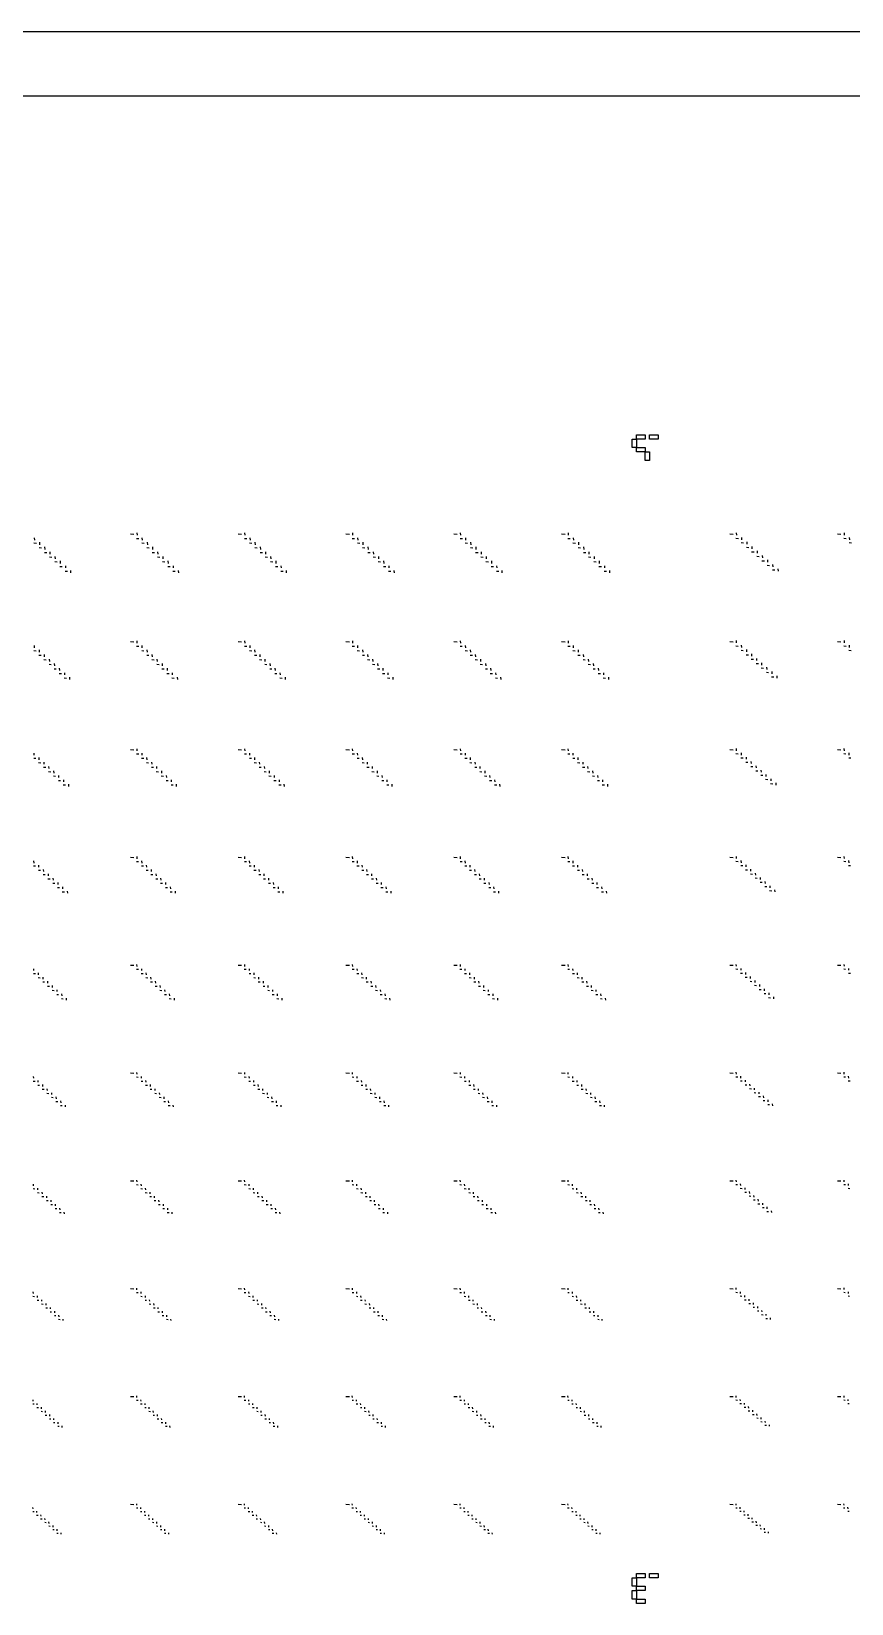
# Model space of a CAD drawing. Extents: x 0 to 300000, y 0 to 300000.
# Drawn here: x 149232 to 187270, y 227100 to 300000 of the extents above; entities that cross this region are included whole.
import ezdxf

# ---------------------------------------------------------------- set-up
doc = ezdxf.new("R2010")
doc.units = 0
doc.header["$MEASUREMENT"] = 0
doc.layers.get('0').update_dxf_attribs({"linetype": 'CONTINUOUS'})

msp = doc.modelspace()

# ---------------------------------------------------------------- linework, layer by layer
at = {"color": 7}
for p, q in [((149360, 276525), (149370, 276415)), ((149600, 276310), (149610, 276200)), ((153820, 276705), (153980, 276695)), ((154110, 276495), (154220, 276490)), ((154120, 276745), (154130, 276635)), ((154360, 276525), (154370, 276415)), ((154600, 276310), (154610, 276200)), ((158820, 276705), (158980, 276695)), ((159110, 276495), (159220, 276490)), ((159120, 276745), (159130, 276635)), ((159360, 276525), (159370, 276415)), ((159600, 276310), (159610, 276200)), ((163820, 276705), (163980, 276695)), ((164110, 276495), (164220, 276490)), ((164120, 276745), (164130, 276635)), ((164360, 276525), (164370, 276415)), ((164600, 276310), (164610, 276200)), ((168820, 276705), (168980, 276695)), ((169110, 276495), (169220, 276490)), ((169120, 276745), (169130, 276635)), ((169360, 276525), (169370, 276415)), ((169600, 276310), (169610, 276200)), ((173820, 276705), (173980, 276695)), ((174110, 276495), (174220, 276490)), ((174120, 276745), (174130, 276635)), ((174360, 276525), (174370, 276415)), ((174600, 276310), (174610, 276200)), ((181620, 276705), (181780, 276695)), ((181910, 276505), (182020, 276495)), ((181920, 276750), (181930, 276640)), ((182155, 276295), (182265, 276285)), ((182160, 276540), (182170, 276430)), ((182405, 276330), (182410, 276220)), ((186620, 276705), (186780, 276695)), ((186910, 276505), (187020, 276495)), ((186920, 276750), (186930, 276640)), ((187155, 276295), (187265, 276285)), ((187160, 276540), (187170, 276430)), ((149350, 276280), (149460, 276270)), ((149590, 276065), (149700, 276055)), ((149835, 275845), (149945, 275840)), ((149840, 276095), (149850, 275985)), ((150075, 275630), (150185, 275625)), ((150085, 275875), (150090, 275765)), ((150325, 275660), (150330, 275550)), ((154350, 276280), (154460, 276270)), ((154590, 276065), (154700, 276055)), ((154835, 275845), (154945, 275840)), ((154840, 276095), (154850, 275985)), ((155075, 275630), (155185, 275625)), ((155085, 275875), (155090, 275765)), ((155325, 275660), (155330, 275550)), ((159350, 276280), (159460, 276270)), ((159590, 276065), (159700, 276055)), ((159835, 275845), (159945, 275840)), ((159840, 276095), (159850, 275985)), ((160075, 275630), (160185, 275625)), ((160085, 275875), (160090, 275765)), ((160325, 275660), (160330, 275550)), ((164350, 276280), (164460, 276270)), ((164590, 276065), (164700, 276055)), ((164835, 275845), (164945, 275840)), ((164840, 276095), (164850, 275985)), ((165075, 275630), (165185, 275625)), ((165085, 275875), (165090, 275765)), ((165325, 275660), (165330, 275550)), ((169350, 276280), (169460, 276270)), ((169590, 276065), (169700, 276055)), ((169835, 275845), (169945, 275840)), ((169840, 276095), (169850, 275985)), ((170075, 275630), (170185, 275625)), ((170085, 275875), (170090, 275765)), ((170325, 275660), (170330, 275550)), ((174350, 276280), (174460, 276270)), ((174590, 276065), (174700, 276055)), ((174835, 275845), (174945, 275840)), ((174840, 276095), (174850, 275985)), ((175075, 275630), (175185, 275625)), ((175085, 275875), (175090, 275765)), ((175325, 275660), (175330, 275550)), ((182395, 276085), (182505, 276075)), ((182635, 275875), (182745, 275870)), ((182645, 276120), (182650, 276010)), ((182875, 275665), (182985, 275660)), ((182885, 275915), (182895, 275805)), ((183125, 275705), (183135, 275595)), ((150315, 275415), (150425, 275405)), ((150555, 275195), (150665, 275190)), ((150565, 275445), (150570, 275335)), ((150795, 274980), (150905, 274975)), ((150805, 275225), (150810, 275120)), ((151045, 275010), (151050, 274900)), ((155315, 275415), (155425, 275405)), ((155555, 275195), (155665, 275190)), ((155565, 275445), (155570, 275335)), ((155795, 274980), (155905, 274975)), ((155805, 275225), (155810, 275120)), ((156045, 275010), (156050, 274900)), ((160315, 275415), (160425, 275405)), ((160555, 275195), (160665, 275190)), ((160565, 275445), (160570, 275335)), ((160795, 274980), (160905, 274975)), ((160805, 275225), (160810, 275120)), ((161045, 275010), (161050, 274900)), ((165315, 275415), (165425, 275405)), ((165555, 275195), (165665, 275190)), ((165565, 275445), (165570, 275335)), ((165795, 274980), (165905, 274975)), ((165805, 275225), (165810, 275120)), ((166045, 275010), (166050, 274900)), ((170315, 275415), (170425, 275405)), ((170555, 275195), (170665, 275190)), ((170565, 275445), (170570, 275335)), ((170795, 274980), (170905, 274975)), ((170805, 275225), (170810, 275120)), ((171045, 275010), (171050, 274900)), ((175315, 275415), (175425, 275405)), ((175555, 275195), (175665, 275190)), ((175565, 275445), (175570, 275335)), ((175795, 274980), (175905, 274975)), ((175805, 275225), (175810, 275120)), ((176045, 275010), (176050, 274900)), ((183115, 275455), (183225, 275450)), ((183360, 275245), (183470, 275240)), ((183370, 275495), (183375, 275385)), ((183600, 275035), (183710, 275030)), ((183610, 275285), (183615, 275175)), ((183850, 275075), (183860, 274965)), ((149345, 271290), (149450, 271285)), ((149355, 271530), (149360, 271425)), ((149585, 271320), (149595, 271215)), ((153820, 271705), (153980, 271695)), ((154110, 271500), (154215, 271495)), ((154120, 271740), (154125, 271635)), ((154345, 271290), (154450, 271285)), ((154355, 271530), (154360, 271425)), ((154585, 271320), (154595, 271215)), ((158820, 271705), (158980, 271695)), ((159110, 271500), (159215, 271495)), ((159120, 271740), (159125, 271635)), ((159345, 271290), (159450, 271285)), ((159355, 271530), (159360, 271425)), ((159585, 271320), (159595, 271215)), ((163820, 271705), (163980, 271695)), ((164110, 271500), (164215, 271495)), ((164120, 271740), (164125, 271635)), ((164345, 271290), (164450, 271285)), ((164355, 271530), (164360, 271425)), ((164585, 271320), (164595, 271215)), ((168820, 271705), (168980, 271695)), ((169110, 271500), (169215, 271495)), ((169120, 271740), (169125, 271635)), ((169345, 271290), (169450, 271285)), ((169355, 271530), (169360, 271425)), ((169585, 271320), (169595, 271215)), ((173820, 271705), (173980, 271695)), ((174110, 271500), (174215, 271495)), ((174120, 271740), (174125, 271635)), ((174345, 271290), (174450, 271285)), ((174355, 271530), (174360, 271425)), ((174585, 271320), (174595, 271215)), ((181620, 271705), (181780, 271695)), ((181910, 271510), (182015, 271500)), ((181920, 271750), (181925, 271645)), ((182145, 271305), (182250, 271295)), ((182155, 271545), (182160, 271440)), ((182390, 271340), (182395, 271235)), ((186620, 271705), (186780, 271695)), ((186910, 271510), (187015, 271500)), ((186920, 271750), (186925, 271645)), ((187145, 271305), (187250, 271295)), ((187155, 271545), (187160, 271440)), ((149580, 271080), (149685, 271070)), ((149815, 270870), (149920, 270860)), ((149820, 271105), (149830, 271005)), ((150050, 270655), (150155, 270650)), ((150055, 270895), (150065, 270790)), ((150290, 270685), (150300, 270580)), ((150525, 270475), (150535, 270370)), ((154580, 271080), (154685, 271070)), ((154815, 270870), (154920, 270860)), ((154820, 271105), (154830, 271005)), ((155050, 270655), (155155, 270650)), ((155055, 270895), (155065, 270790)), ((155290, 270685), (155300, 270580)), ((155525, 270475), (155535, 270370)), ((159580, 271080), (159685, 271070)), ((159815, 270870), (159920, 270860)), ((159820, 271105), (159830, 271005)), ((160050, 270655), (160155, 270650)), ((160055, 270895), (160065, 270790)), ((160290, 270685), (160300, 270580)), ((160525, 270475), (160535, 270370)), ((164580, 271080), (164685, 271070)), ((164815, 270870), (164920, 270860)), ((164820, 271105), (164830, 271005)), ((165050, 270655), (165155, 270650)), ((165055, 270895), (165065, 270790)), ((165290, 270685), (165300, 270580)), ((165525, 270475), (165535, 270370)), ((169580, 271080), (169685, 271070)), ((169815, 270870), (169920, 270860)), ((169820, 271105), (169830, 271005)), ((170050, 270655), (170155, 270650)), ((170055, 270895), (170065, 270790)), ((170290, 270685), (170300, 270580)), ((170525, 270475), (170535, 270370)), ((174580, 271080), (174685, 271070)), ((174815, 270870), (174920, 270860)), ((174820, 271105), (174830, 271005)), ((175050, 270655), (175155, 270650)), ((175055, 270895), (175065, 270790)), ((175290, 270685), (175300, 270580)), ((175525, 270475), (175535, 270370)), ((182380, 271100), (182485, 271095)), ((182615, 270895), (182720, 270890)), ((182625, 271135), (182630, 271030)), ((182850, 270690), (182955, 270685)), ((182860, 270930), (182865, 270825)), ((183085, 270485), (183190, 270480)), ((183095, 270725), (183100, 270620)), ((183330, 270520), (183335, 270420)), ((150285, 270445), (150385, 270440)), ((150515, 270235), (150620, 270225)), ((150750, 270025), (150855, 270015)), ((150760, 270265), (150765, 270160)), ((150995, 270050), (151000, 269945)), ((155285, 270445), (155385, 270440)), ((155515, 270235), (155620, 270225)), ((155750, 270025), (155855, 270015)), ((155760, 270265), (155765, 270160)), ((155995, 270050), (156000, 269945)), ((160285, 270445), (160385, 270440)), ((160515, 270235), (160620, 270225)), ((160750, 270025), (160855, 270015)), ((160760, 270265), (160765, 270160)), ((160995, 270050), (161000, 269945)), ((165285, 270445), (165385, 270440)), ((165515, 270235), (165620, 270225)), ((165750, 270025), (165855, 270015)), ((165760, 270265), (165765, 270160)), ((165995, 270050), (166000, 269945)), ((170285, 270445), (170385, 270440)), ((170515, 270235), (170620, 270225)), ((170750, 270025), (170855, 270015)), ((170760, 270265), (170765, 270160)), ((170995, 270050), (171000, 269945)), ((175285, 270445), (175385, 270440)), ((175515, 270235), (175620, 270225)), ((175750, 270025), (175855, 270015)), ((175760, 270265), (175765, 270160)), ((175995, 270050), (176000, 269945)), ((183320, 270285), (183425, 270275)), ((183555, 270080), (183660, 270070)), ((183565, 270320), (183570, 270215)), ((183800, 270115), (183805, 270010)), ((149340, 266300), (149440, 266295)), ((149345, 266535), (149350, 266435)), ((149565, 266095), (149665, 266090)), ((149575, 266325), (149580, 266225)), ((149800, 266120), (149810, 266020)), ((153820, 266705), (153980, 266695)), ((154110, 266505), (154210, 266500)), ((154115, 266740), (154125, 266640)), ((154340, 266300), (154440, 266295)), ((154345, 266535), (154350, 266435)), ((154565, 266095), (154665, 266090)), ((154575, 266325), (154580, 266225)), ((154800, 266120), (154810, 266020)), ((158820, 266705), (158980, 266695)), ((159110, 266505), (159210, 266500)), ((159115, 266740), (159125, 266640)), ((159340, 266300), (159440, 266295)), ((159345, 266535), (159350, 266435)), ((159565, 266095), (159665, 266090)), ((159575, 266325), (159580, 266225)), ((159800, 266120), (159810, 266020)), ((163820, 266705), (163980, 266695)), ((164110, 266505), (164210, 266500)), ((164115, 266740), (164125, 266640)), ((164340, 266300), (164440, 266295)), ((164345, 266535), (164350, 266435)), ((164565, 266095), (164665, 266090)), ((164575, 266325), (164580, 266225)), ((164800, 266120), (164810, 266020)), ((168820, 266705), (168980, 266695)), ((169110, 266505), (169210, 266500)), ((169115, 266740), (169125, 266640)), ((169340, 266300), (169440, 266295)), ((169345, 266535), (169350, 266435)), ((169565, 266095), (169665, 266090)), ((169575, 266325), (169580, 266225)), ((169800, 266120), (169810, 266020)), ((173820, 266705), (173980, 266695)), ((174110, 266505), (174210, 266500)), ((174115, 266740), (174125, 266640)), ((174340, 266300), (174440, 266295)), ((174345, 266535), (174350, 266435)), ((174565, 266095), (174665, 266090)), ((174575, 266325), (174580, 266225)), ((174800, 266120), (174810, 266020)), ((181620, 266705), (181780, 266695)), ((181910, 266515), (182010, 266505)), ((181915, 266745), (181925, 266645)), ((182140, 266315), (182240, 266310)), ((182145, 266545), (182150, 266445)), ((182370, 266115), (182465, 266110)), ((182375, 266350), (182380, 266250)), ((182605, 266150), (182610, 266050)), ((186620, 266705), (186780, 266695)), ((186910, 266515), (187010, 266505)), ((186915, 266745), (186925, 266645)), ((187140, 266315), (187240, 266310)), ((187145, 266545), (187150, 266445)), ((149795, 265890), (149895, 265880)), ((150025, 265685), (150125, 265675)), ((150030, 265915), (150035, 265815)), ((150250, 265480), (150350, 265470)), ((150260, 265710), (150265, 265610)), ((150485, 265505), (150495, 265405)), ((154795, 265890), (154895, 265880)), ((155025, 265685), (155125, 265675)), ((155030, 265915), (155035, 265815)), ((155250, 265480), (155350, 265470)), ((155260, 265710), (155265, 265610)), ((155485, 265505), (155495, 265405)), ((159795, 265890), (159895, 265880)), ((160025, 265685), (160125, 265675)), ((160030, 265915), (160035, 265815)), ((160250, 265480), (160350, 265470)), ((160260, 265710), (160265, 265610)), ((160485, 265505), (160495, 265405)), ((164795, 265890), (164895, 265880)), ((165025, 265685), (165125, 265675)), ((165030, 265915), (165035, 265815)), ((165250, 265480), (165350, 265470)), ((165260, 265710), (165265, 265610)), ((165485, 265505), (165495, 265405)), ((169795, 265890), (169895, 265880)), ((170025, 265685), (170125, 265675)), ((170030, 265915), (170035, 265815)), ((170250, 265480), (170350, 265470)), ((170260, 265710), (170265, 265610)), ((170485, 265505), (170495, 265405)), ((174795, 265890), (174895, 265880)), ((175025, 265685), (175125, 265675)), ((175030, 265915), (175035, 265815)), ((175250, 265480), (175350, 265470)), ((175260, 265710), (175265, 265610)), ((175485, 265505), (175495, 265405)), ((182595, 265915), (182695, 265910)), ((182825, 265715), (182925, 265710)), ((182835, 265950), (182840, 265850)), ((183055, 265520), (183155, 265510)), ((183060, 265750), (183070, 265650)), ((183290, 265550), (183300, 265450)), ((150480, 265270), (150580, 265265)), ((150710, 265065), (150810, 265060)), ((150715, 265300), (150720, 265200)), ((150945, 265095), (150950, 264995)), ((155480, 265270), (155580, 265265)), ((155710, 265065), (155810, 265060)), ((155715, 265300), (155720, 265200)), ((155945, 265095), (155950, 264995)), ((160480, 265270), (160580, 265265)), ((160710, 265065), (160810, 265060)), ((160715, 265300), (160720, 265200)), ((160945, 265095), (160950, 264995)), ((165480, 265270), (165580, 265265)), ((165710, 265065), (165810, 265060)), ((165715, 265300), (165720, 265200)), ((165945, 265095), (165950, 264995)), ((170480, 265270), (170580, 265265)), ((170710, 265065), (170810, 265060)), ((170715, 265300), (170720, 265200)), ((170945, 265095), (170950, 264995)), ((175480, 265270), (175580, 265265)), ((175710, 265065), (175810, 265060)), ((175715, 265300), (175720, 265200)), ((175945, 265095), (175950, 264995)), ((183285, 265320), (183385, 265310)), ((183515, 265120), (183615, 265115)), ((183520, 265350), (183525, 265255)), ((183750, 265155), (183755, 265055)), ((154115, 261735), (154120, 261640)), ((159115, 261735), (159120, 261640)), ((164115, 261735), (164120, 261640)), ((169115, 261735), (169120, 261640)), ((174115, 261735), (174120, 261640)), ((181915, 261745), (181920, 261650)), ((186915, 261745), (186920, 261650)), ((149330, 261310), (149425, 261305)), ((149335, 261535), (149345, 261440)), ((149555, 261110), (149650, 261105)), ((149560, 261335), (149565, 261240)), ((149780, 261135), (149790, 261040)), ((153820, 261705), (153980, 261695)), ((154110, 261510), (154205, 261505)), ((154330, 261310), (154425, 261305)), ((154335, 261535), (154345, 261440)), ((154555, 261110), (154650, 261105)), ((154560, 261335), (154565, 261240)), ((154780, 261135), (154790, 261040)), ((158820, 261705), (158980, 261695)), ((159110, 261510), (159205, 261505)), ((159330, 261310), (159425, 261305)), ((159335, 261535), (159345, 261440)), ((159555, 261110), (159650, 261105)), ((159560, 261335), (159565, 261240)), ((159780, 261135), (159790, 261040)), ((163820, 261705), (163980, 261695)), ((164110, 261510), (164205, 261505)), ((164330, 261310), (164425, 261305)), ((164335, 261535), (164345, 261440)), ((164555, 261110), (164650, 261105)), ((164560, 261335), (164565, 261240)), ((164780, 261135), (164790, 261040)), ((168820, 261705), (168980, 261695)), ((169110, 261510), (169205, 261505)), ((169330, 261310), (169425, 261305)), ((169335, 261535), (169345, 261440)), ((169555, 261110), (169650, 261105)), ((169560, 261335), (169565, 261240)), ((169780, 261135), (169790, 261040)), ((173820, 261705), (173980, 261695)), ((174110, 261510), (174205, 261505)), ((174330, 261310), (174425, 261305)), ((174335, 261535), (174345, 261440)), ((174555, 261110), (174650, 261105)), ((174560, 261335), (174565, 261240)), ((174780, 261135), (174790, 261040)), ((181620, 261705), (181780, 261695)), ((181910, 261520), (182005, 261510)), ((182130, 261325), (182225, 261320)), ((182135, 261550), (182145, 261455)), ((182355, 261130), (182450, 261125)), ((182360, 261355), (182365, 261260)), ((182585, 261160), (182590, 261065)), ((186620, 261705), (186780, 261695)), ((186910, 261520), (187005, 261510)), ((187130, 261325), (187225, 261320)), ((187135, 261550), (187145, 261455)), ((149775, 260910), (149870, 260905)), ((150000, 260710), (150095, 260705)), ((150005, 260935), (150010, 260840)), ((150220, 260510), (150315, 260505)), ((150225, 260735), (150235, 260640)), ((150445, 260310), (150540, 260305)), ((150450, 260535), (150455, 260440)), ((150670, 260335), (150680, 260240)), ((154775, 260910), (154870, 260905)), ((155000, 260710), (155095, 260705)), ((155005, 260935), (155010, 260840)), ((155220, 260510), (155315, 260505)), ((155225, 260735), (155235, 260640)), ((155445, 260310), (155540, 260305)), ((155450, 260535), (155455, 260440)), ((155670, 260335), (155680, 260240)), ((159775, 260910), (159870, 260905)), ((160000, 260710), (160095, 260705)), ((160005, 260935), (160010, 260840)), ((160220, 260510), (160315, 260505)), ((160225, 260735), (160235, 260640)), ((160445, 260310), (160540, 260305)), ((160450, 260535), (160455, 260440)), ((160670, 260335), (160680, 260240)), ((164775, 260910), (164870, 260905)), ((165000, 260710), (165095, 260705)), ((165005, 260935), (165010, 260840)), ((165220, 260510), (165315, 260505)), ((165225, 260735), (165235, 260640)), ((165445, 260310), (165540, 260305)), ((165450, 260535), (165455, 260440)), ((165670, 260335), (165680, 260240)), ((169775, 260910), (169870, 260905)), ((170000, 260710), (170095, 260705)), ((170005, 260935), (170010, 260840)), ((170220, 260510), (170315, 260505)), ((170225, 260735), (170235, 260640)), ((170445, 260310), (170540, 260305)), ((170450, 260535), (170455, 260440)), ((170670, 260335), (170680, 260240)), ((174775, 260910), (174870, 260905)), ((175000, 260710), (175095, 260705)), ((175005, 260935), (175010, 260840)), ((175220, 260510), (175315, 260505)), ((175225, 260735), (175235, 260640)), ((175445, 260310), (175540, 260305)), ((175450, 260535), (175455, 260440)), ((175670, 260335), (175680, 260240)), ((182580, 260935), (182670, 260930)), ((182800, 260745), (182895, 260735)), ((182805, 260970), (182815, 260875)), ((183025, 260550), (183120, 260545)), ((183030, 260775), (183035, 260680)), ((183245, 260355), (183340, 260350)), ((183250, 260580), (183260, 260485)), ((183475, 260385), (183480, 260290)), ((150665, 260110), (150760, 260100)), ((150895, 260135), (150900, 260040)), ((155665, 260110), (155760, 260100)), ((155895, 260135), (155900, 260040)), ((160665, 260110), (160760, 260100)), ((160895, 260135), (160900, 260040)), ((165665, 260110), (165760, 260100)), ((165895, 260135), (165900, 260040)), ((170665, 260110), (170760, 260100)), ((170895, 260135), (170900, 260040)), ((175665, 260110), (175760, 260100)), ((175895, 260135), (175900, 260040)), ((183470, 260160), (183565, 260155)), ((183700, 260195), (183705, 260100)), ((153820, 256705), (153980, 256695)), ((154110, 256735), (154120, 256645)), ((158820, 256705), (158980, 256695)), ((159110, 256735), (159120, 256645)), ((163820, 256705), (163980, 256695)), ((164110, 256735), (164120, 256645)), ((168820, 256705), (168980, 256695)), ((169110, 256735), (169120, 256645)), ((173820, 256705), (173980, 256695)), ((174110, 256735), (174120, 256645)), ((181620, 256705), (181780, 256695)), ((181910, 256740), (181920, 256650)), ((186620, 256705), (186780, 256695)), ((186910, 256740), (186920, 256650)), ((149325, 256320), (149415, 256315)), ((149330, 256540), (149335, 256450)), ((149540, 256125), (149630, 256120)), ((149545, 256345), (149550, 256255)), ((149755, 255930), (149845, 255925)), ((149760, 256150), (149765, 256060)), ((149975, 255955), (149985, 255865)), ((154105, 256515), (154195, 256510)), ((154325, 256320), (154415, 256315)), ((154330, 256540), (154335, 256450)), ((154540, 256125), (154630, 256120)), ((154545, 256345), (154550, 256255)), ((154755, 255930), (154845, 255925)), ((154760, 256150), (154765, 256060)), ((154975, 255955), (154985, 255865)), ((159105, 256515), (159195, 256510)), ((159325, 256320), (159415, 256315)), ((159330, 256540), (159335, 256450)), ((159540, 256125), (159630, 256120)), ((159545, 256345), (159550, 256255)), ((159755, 255930), (159845, 255925)), ((159760, 256150), (159765, 256060)), ((159975, 255955), (159985, 255865)), ((164105, 256515), (164195, 256510)), ((164325, 256320), (164415, 256315)), ((164330, 256540), (164335, 256450)), ((164540, 256125), (164630, 256120)), ((164545, 256345), (164550, 256255)), ((164755, 255930), (164845, 255925)), ((164760, 256150), (164765, 256060)), ((164975, 255955), (164985, 255865)), ((169105, 256515), (169195, 256510)), ((169325, 256320), (169415, 256315)), ((169330, 256540), (169335, 256450)), ((169540, 256125), (169630, 256120)), ((169545, 256345), (169550, 256255)), ((169755, 255930), (169845, 255925)), ((169760, 256150), (169765, 256060)), ((169975, 255955), (169985, 255865)), ((174105, 256515), (174195, 256510)), ((174325, 256320), (174415, 256315)), ((174330, 256540), (174335, 256450)), ((174540, 256125), (174630, 256120)), ((174545, 256345), (174550, 256255)), ((174755, 255930), (174845, 255925)), ((174760, 256150), (174765, 256060)), ((174975, 255955), (174985, 255865)), ((181910, 256525), (181995, 256515)), ((182125, 256335), (182215, 256330)), ((182130, 256555), (182135, 256465)), ((182340, 256145), (182430, 256140)), ((182345, 256365), (182350, 256275)), ((182560, 255955), (182650, 255950)), ((182565, 256175), (182570, 256085)), ((182780, 255985), (182785, 255895)), ((186910, 256525), (186995, 256515)), ((187125, 256335), (187215, 256330)), ((187130, 256555), (187135, 256465)), ((149975, 255735), (150065, 255730)), ((150190, 255540), (150280, 255535)), ((150195, 255760), (150200, 255670)), ((150405, 255345), (150495, 255340)), ((150410, 255565), (150415, 255475)), ((150620, 255150), (150710, 255145)), ((150625, 255370), (150635, 255280)), ((150845, 255175), (150850, 255085)), ((154975, 255735), (155065, 255730)), ((155190, 255540), (155280, 255535)), ((155195, 255760), (155200, 255670)), ((155405, 255345), (155495, 255340)), ((155410, 255565), (155415, 255475)), ((155620, 255150), (155710, 255145)), ((155625, 255370), (155635, 255280)), ((155845, 255175), (155850, 255085)), ((159975, 255735), (160065, 255730)), ((160190, 255540), (160280, 255535)), ((160195, 255760), (160200, 255670)), ((160405, 255345), (160495, 255340)), ((160410, 255565), (160415, 255475)), ((160620, 255150), (160710, 255145)), ((160625, 255370), (160635, 255280)), ((160845, 255175), (160850, 255085)), ((164975, 255735), (165065, 255730)), ((165190, 255540), (165280, 255535)), ((165195, 255760), (165200, 255670)), ((165405, 255345), (165495, 255340)), ((165410, 255565), (165415, 255475)), ((165620, 255150), (165710, 255145)), ((165625, 255370), (165635, 255280)), ((165845, 255175), (165850, 255085)), ((169975, 255735), (170065, 255730)), ((170190, 255540), (170280, 255535)), ((170195, 255760), (170200, 255670)), ((170405, 255345), (170495, 255340)), ((170410, 255565), (170415, 255475)), ((170620, 255150), (170710, 255145)), ((170625, 255370), (170635, 255280)), ((170845, 255175), (170850, 255085)), ((174975, 255735), (175065, 255730)), ((175190, 255540), (175280, 255535)), ((175195, 255760), (175200, 255670)), ((175405, 255345), (175495, 255340)), ((175410, 255565), (175415, 255475)), ((175620, 255150), (175710, 255145)), ((175625, 255370), (175635, 255280)), ((175845, 255175), (175850, 255085)), ((182775, 255770), (182865, 255765)), ((182990, 255580), (183080, 255575)), ((182995, 255800), (183005, 255710)), ((183210, 255390), (183300, 255385)), ((183215, 255610), (183220, 255520)), ((183425, 255205), (183515, 255195)), ((183430, 255420), (183435, 255330)), ((183650, 255230), (183655, 255140)), ((149320, 251540), (149325, 251455)), ((153820, 251705), (153980, 251695)), ((154105, 251520), (154190, 251515)), ((154110, 251730), (154115, 251645)), ((154320, 251540), (154325, 251455)), ((158820, 251705), (158980, 251695)), ((159105, 251520), (159190, 251515)), ((159110, 251730), (159115, 251645)), ((159320, 251540), (159325, 251455)), ((163820, 251705), (163980, 251695)), ((164105, 251520), (164190, 251515)), ((164110, 251730), (164115, 251645)), ((164320, 251540), (164325, 251455)), ((168820, 251705), (168980, 251695)), ((169105, 251520), (169190, 251515)), ((169110, 251730), (169115, 251645)), ((169320, 251540), (169325, 251455)), ((173820, 251705), (173980, 251695)), ((174105, 251520), (174190, 251515)), ((174110, 251730), (174115, 251645)), ((174320, 251540), (174325, 251455)), ((181620, 251705), (181780, 251695)), ((181905, 251530), (181990, 251520)), ((181910, 251740), (181915, 251655)), ((182120, 251555), (182125, 251470)), ((186620, 251705), (186780, 251695)), ((186905, 251530), (186990, 251520)), ((186910, 251740), (186915, 251655)), ((187120, 251555), (187125, 251470)), ((149315, 251330), (149400, 251325)), ((149525, 251140), (149610, 251135)), ((149530, 251350), (149535, 251270)), ((149735, 250950), (149820, 250945)), ((149740, 251165), (149745, 251080)), ((149950, 250975), (149955, 250890)), ((150160, 250785), (150165, 250700)), ((154315, 251330), (154400, 251325)), ((154525, 251140), (154610, 251135)), ((154530, 251350), (154535, 251270)), ((154735, 250950), (154820, 250945)), ((154740, 251165), (154745, 251080)), ((154950, 250975), (154955, 250890)), ((155160, 250785), (155165, 250700)), ((159315, 251330), (159400, 251325)), ((159525, 251140), (159610, 251135)), ((159530, 251350), (159535, 251270)), ((159735, 250950), (159820, 250945)), ((159740, 251165), (159745, 251080)), ((159950, 250975), (159955, 250890)), ((160160, 250785), (160165, 250700)), ((164315, 251330), (164400, 251325)), ((164525, 251140), (164610, 251135)), ((164530, 251350), (164535, 251270)), ((164735, 250950), (164820, 250945)), ((164740, 251165), (164745, 251080)), ((164950, 250975), (164955, 250890)), ((165160, 250785), (165165, 250700)), ((169315, 251330), (169400, 251325)), ((169525, 251140), (169610, 251135)), ((169530, 251350), (169535, 251270)), ((169735, 250950), (169820, 250945)), ((169740, 251165), (169745, 251080)), ((169950, 250975), (169955, 250890)), ((170160, 250785), (170165, 250700)), ((174315, 251330), (174400, 251325)), ((174525, 251140), (174610, 251135)), ((174530, 251350), (174535, 251270)), ((174735, 250950), (174820, 250945)), ((174740, 251165), (174745, 251080)), ((174950, 250975), (174955, 250890)), ((175160, 250785), (175165, 250700)), ((182115, 251345), (182200, 251340)), ((182330, 251370), (182335, 251285)), ((182330, 251160), (182415, 251155)), ((182540, 251190), (182550, 251105)), ((182540, 250980), (182625, 250970)), ((182750, 250795), (182835, 250790)), ((182755, 251005), (182760, 250920)), ((182965, 250820), (182970, 250735)), ((187115, 251345), (187200, 251340)), ((149950, 250765), (150035, 250755)), ((150160, 250575), (150245, 250565)), ((150370, 250595), (150380, 250510)), ((150370, 250385), (150455, 250380)), ((150580, 250405), (150590, 250320)), ((150580, 250195), (150665, 250190)), ((150795, 250215), (150800, 250130)), ((154950, 250765), (155035, 250755)), ((155160, 250575), (155245, 250565)), ((155370, 250595), (155380, 250510)), ((155370, 250385), (155455, 250380)), ((155580, 250405), (155590, 250320)), ((155580, 250195), (155665, 250190)), ((155795, 250215), (155800, 250130)), ((159950, 250765), (160035, 250755)), ((160160, 250575), (160245, 250565)), ((160370, 250595), (160380, 250510)), ((160370, 250385), (160455, 250380)), ((160580, 250405), (160590, 250320)), ((160580, 250195), (160665, 250190)), ((160795, 250215), (160800, 250130)), ((164950, 250765), (165035, 250755)), ((165160, 250575), (165245, 250565)), ((165370, 250595), (165380, 250510)), ((165370, 250385), (165455, 250380)), ((165580, 250405), (165590, 250320)), ((165580, 250195), (165665, 250190)), ((165795, 250215), (165800, 250130)), ((169950, 250765), (170035, 250755)), ((170160, 250575), (170245, 250565)), ((170370, 250595), (170380, 250510)), ((170370, 250385), (170455, 250380)), ((170580, 250405), (170590, 250320)), ((170580, 250195), (170665, 250190)), ((170795, 250215), (170800, 250130)), ((174950, 250765), (175035, 250755)), ((175160, 250575), (175245, 250565)), ((175370, 250595), (175380, 250510)), ((175370, 250385), (175455, 250380)), ((175580, 250405), (175590, 250320)), ((175580, 250195), (175665, 250190)), ((175795, 250215), (175800, 250130)), ((182960, 250610), (183045, 250605)), ((183170, 250430), (183255, 250420)), ((183175, 250640), (183180, 250555)), ((183385, 250455), (183390, 250370)), ((183385, 250245), (183470, 250240)), ((183595, 250270), (183605, 250185)), ((149310, 246545), (149315, 246465)), ((153820, 246705), (153980, 246695)), ((154105, 246730), (154115, 246650)), ((154105, 246525), (154185, 246520)), ((154310, 246545), (154315, 246465)), ((158820, 246705), (158980, 246695)), ((159105, 246730), (159115, 246650)), ((159105, 246525), (159185, 246520)), ((159310, 246545), (159315, 246465)), ((163820, 246705), (163980, 246695)), ((164105, 246730), (164115, 246650)), ((164105, 246525), (164185, 246520)), ((164310, 246545), (164315, 246465)), ((168820, 246705), (168980, 246695)), ((169105, 246730), (169115, 246650)), ((169105, 246525), (169185, 246520)), ((169310, 246545), (169315, 246465)), ((173820, 246705), (173980, 246695)), ((174105, 246730), (174115, 246650)), ((174105, 246525), (174185, 246520)), ((174310, 246545), (174315, 246465)), ((181620, 246705), (181780, 246695)), ((181905, 246735), (181915, 246655)), ((181905, 246535), (181985, 246525)), ((182110, 246560), (182120, 246480)), ((186620, 246705), (186780, 246695)), ((186905, 246735), (186915, 246655)), ((186905, 246535), (186985, 246525)), ((187110, 246560), (187120, 246480)), ((149310, 246340), (149390, 246335)), ((149515, 246360), (149520, 246280)), ((149515, 246155), (149595, 246150)), ((149720, 246175), (149725, 246095)), ((149720, 245975), (149800, 245970)), ((149925, 245995), (149930, 245915)), ((149925, 245790), (150005, 245785)), ((150130, 245810), (150135, 245730)), ((154310, 246340), (154390, 246335)), ((154515, 246360), (154520, 246280)), ((154515, 246155), (154595, 246150)), ((154720, 246175), (154725, 246095)), ((154720, 245975), (154800, 245970)), ((154925, 245995), (154930, 245915)), ((154925, 245790), (155005, 245785)), ((155130, 245810), (155135, 245730)), ((159310, 246340), (159390, 246335)), ((159515, 246360), (159520, 246280)), ((159515, 246155), (159595, 246150)), ((159720, 246175), (159725, 246095)), ((159720, 245975), (159800, 245970)), ((159925, 245995), (159930, 245915)), ((159925, 245790), (160005, 245785)), ((160130, 245810), (160135, 245730)), ((164310, 246340), (164390, 246335)), ((164515, 246360), (164520, 246280)), ((164515, 246155), (164595, 246150)), ((164720, 246175), (164725, 246095)), ((164720, 245975), (164800, 245970)), ((164925, 245995), (164930, 245915)), ((164925, 245790), (165005, 245785)), ((165130, 245810), (165135, 245730)), ((169310, 246340), (169390, 246335)), ((169515, 246360), (169520, 246280)), ((169515, 246155), (169595, 246150)), ((169720, 246175), (169725, 246095)), ((169720, 245975), (169800, 245970)), ((169925, 245995), (169930, 245915)), ((169925, 245790), (170005, 245785)), ((170130, 245810), (170135, 245730)), ((174310, 246340), (174390, 246335)), ((174515, 246360), (174520, 246280)), ((174515, 246155), (174595, 246150)), ((174720, 246175), (174725, 246095)), ((174720, 245975), (174800, 245970)), ((174925, 245995), (174930, 245915)), ((174925, 245790), (175005, 245785)), ((175130, 245810), (175135, 245730)), ((182110, 246355), (182190, 246350)), ((182315, 246380), (182325, 246300)), ((182315, 246175), (182395, 246170)), ((182520, 246200), (182530, 246120)), ((182520, 246000), (182600, 245995)), ((182725, 246025), (182730, 245945)), ((182725, 245820), (182805, 245815)), ((182930, 245845), (182935, 245765)), ((187110, 246355), (187190, 246350)), ((150125, 245605), (150205, 245600)), ((150330, 245420), (150410, 245415)), ((150335, 245625), (150340, 245545)), ((150535, 245235), (150615, 245230)), ((150540, 245440), (150545, 245360)), ((150740, 245255), (150750, 245175)), ((155125, 245605), (155205, 245600)), ((155330, 245420), (155410, 245415)), ((155335, 245625), (155340, 245545)), ((155535, 245235), (155615, 245230)), ((155540, 245440), (155545, 245360)), ((155740, 245255), (155750, 245175)), ((160125, 245605), (160205, 245600)), ((160330, 245420), (160410, 245415)), ((160335, 245625), (160340, 245545)), ((160535, 245235), (160615, 245230)), ((160540, 245440), (160545, 245360)), ((160740, 245255), (160750, 245175)), ((165125, 245605), (165205, 245600)), ((165330, 245420), (165410, 245415)), ((165335, 245625), (165340, 245545)), ((165535, 245235), (165615, 245230)), ((165540, 245440), (165545, 245360)), ((165740, 245255), (165750, 245175)), ((170125, 245605), (170205, 245600)), ((170330, 245420), (170410, 245415)), ((170335, 245625), (170340, 245545)), ((170535, 245235), (170615, 245230)), ((170540, 245440), (170545, 245360)), ((170740, 245255), (170750, 245175)), ((175125, 245605), (175205, 245600)), ((175330, 245420), (175410, 245415)), ((175335, 245625), (175340, 245545)), ((175535, 245235), (175615, 245230)), ((175540, 245440), (175545, 245360)), ((175740, 245255), (175750, 245175)), ((182930, 245640), (183010, 245635)), ((183135, 245665), (183140, 245590)), ((183135, 245465), (183215, 245460)), ((183340, 245490), (183345, 245410)), ((183340, 245285), (183420, 245280)), ((183545, 245310), (183550, 245230)), ((149305, 241550), (149310, 241475)), ((149305, 241350), (149375, 241345)), ((149500, 241370), (149505, 241295)), ((153820, 241705), (153980, 241695)), ((154105, 241725), (154110, 241650)), ((154105, 241530), (154180, 241525)), ((154305, 241550), (154310, 241475)), ((154305, 241350), (154375, 241345)), ((154500, 241370), (154505, 241295)), ((158820, 241705), (158980, 241695)), ((159105, 241725), (159110, 241650)), ((159105, 241530), (159180, 241525)), ((159305, 241550), (159310, 241475)), ((159305, 241350), (159375, 241345)), ((159500, 241370), (159505, 241295)), ((163820, 241705), (163980, 241695)), ((164105, 241725), (164110, 241650)), ((164105, 241530), (164180, 241525)), ((164305, 241550), (164310, 241475)), ((164305, 241350), (164375, 241345)), ((164500, 241370), (164505, 241295)), ((168820, 241705), (168980, 241695)), ((169105, 241725), (169110, 241650)), ((169105, 241530), (169180, 241525)), ((169305, 241550), (169310, 241475)), ((169305, 241350), (169375, 241345)), ((169500, 241370), (169505, 241295)), ((173820, 241705), (173980, 241695)), ((174105, 241725), (174110, 241650)), ((174105, 241530), (174180, 241525)), ((174305, 241550), (174310, 241475)), ((174305, 241350), (174375, 241345)), ((174500, 241370), (174505, 241295)), ((181620, 241705), (181780, 241695)), ((181905, 241735), (181910, 241660)), ((181905, 241540), (181980, 241530)), ((182105, 241560), (182110, 241485)), ((182105, 241365), (182180, 241360)), ((182305, 241390), (182310, 241315)), ((186620, 241705), (186780, 241695)), ((186905, 241735), (186910, 241660)), ((186905, 241540), (186980, 241530)), ((187105, 241560), (187110, 241485)), ((187105, 241365), (187180, 241360)), ((149500, 241175), (149575, 241170)), ((149700, 241190), (149705, 241115)), ((149700, 240995), (149775, 240990)), ((149900, 241010), (149905, 240935)), ((149900, 240815), (149975, 240810)), ((150095, 240835), (150100, 240760)), ((150095, 240635), (150170, 240630)), ((150295, 240655), (150300, 240580)), ((154500, 241175), (154575, 241170)), ((154700, 241190), (154705, 241115)), ((154700, 240995), (154775, 240990)), ((154900, 241010), (154905, 240935)), ((154900, 240815), (154975, 240810)), ((155095, 240835), (155100, 240760)), ((155095, 240635), (155170, 240630)), ((155295, 240655), (155300, 240580)), ((159500, 241175), (159575, 241170)), ((159700, 241190), (159705, 241115)), ((159700, 240995), (159775, 240990)), ((159900, 241010), (159905, 240935)), ((159900, 240815), (159975, 240810)), ((160095, 240835), (160100, 240760)), ((160095, 240635), (160170, 240630)), ((160295, 240655), (160300, 240580)), ((164500, 241175), (164575, 241170)), ((164700, 241190), (164705, 241115)), ((164700, 240995), (164775, 240990)), ((164900, 241010), (164905, 240935)), ((164900, 240815), (164975, 240810)), ((165095, 240835), (165100, 240760)), ((165095, 240635), (165170, 240630)), ((165295, 240655), (165300, 240580)), ((169500, 241175), (169575, 241170)), ((169700, 241190), (169705, 241115)), ((169700, 240995), (169775, 240990)), ((169900, 241010), (169905, 240935)), ((169900, 240815), (169975, 240810)), ((170095, 240835), (170100, 240760)), ((170095, 240635), (170170, 240630)), ((170295, 240655), (170300, 240580)), ((174500, 241175), (174575, 241170)), ((174700, 241190), (174705, 241115)), ((174700, 240995), (174775, 240990)), ((174900, 241010), (174905, 240935)), ((174900, 240815), (174975, 240810)), ((175095, 240835), (175100, 240760)), ((175095, 240635), (175170, 240630)), ((175295, 240655), (175300, 240580)), ((182300, 241190), (182375, 241185)), ((182500, 241215), (182505, 241140)), ((182500, 241020), (182575, 241015)), ((182700, 241040), (182705, 240965)), ((182700, 240845), (182775, 240840)), ((182900, 240870), (182905, 240795)), ((182900, 240675), (182975, 240670)), ((183100, 240695), (183105, 240620)), ((150295, 240460), (150370, 240455)), ((150495, 240475), (150500, 240400)), ((150495, 240280), (150570, 240275)), ((150690, 240295), (150695, 240225)), ((155295, 240460), (155370, 240455)), ((155495, 240475), (155500, 240400)), ((155495, 240280), (155570, 240275)), ((155690, 240295), (155695, 240225)), ((160295, 240460), (160370, 240455)), ((160495, 240475), (160500, 240400)), ((160495, 240280), (160570, 240275)), ((160690, 240295), (160695, 240225)), ((165295, 240460), (165370, 240455)), ((165495, 240475), (165500, 240400)), ((165495, 240280), (165570, 240275)), ((165690, 240295), (165695, 240225)), ((170295, 240460), (170370, 240455)), ((170495, 240475), (170500, 240400)), ((170495, 240280), (170570, 240275)), ((170690, 240295), (170695, 240225)), ((175295, 240460), (175370, 240455)), ((175495, 240475), (175500, 240400)), ((175495, 240280), (175570, 240275)), ((175690, 240295), (175695, 240225)), ((183100, 240500), (183175, 240495)), ((183295, 240525), (183300, 240450)), ((183295, 240325), (183370, 240320)), ((183495, 240350), (183500, 240275)), ((149295, 236550), (149300, 236480)), ((149295, 236360), (149365, 236355)), ((149485, 236380), (149490, 236310)), ((149680, 236205), (149685, 236135)), ((153820, 236705), (153980, 236695)), ((154100, 236725), (154105, 236655)), ((154105, 236535), (154175, 236530)), ((154295, 236550), (154300, 236480)), ((154295, 236360), (154365, 236355)), ((154485, 236380), (154490, 236310)), ((154680, 236205), (154685, 236135)), ((158820, 236705), (158980, 236695)), ((159100, 236725), (159105, 236655)), ((159105, 236535), (159175, 236530)), ((159295, 236550), (159300, 236480)), ((159295, 236360), (159365, 236355)), ((159485, 236380), (159490, 236310)), ((159680, 236205), (159685, 236135)), ((163820, 236705), (163980, 236695)), ((164100, 236725), (164105, 236655)), ((164105, 236535), (164175, 236530)), ((164295, 236550), (164300, 236480)), ((164295, 236360), (164365, 236355)), ((164485, 236380), (164490, 236310)), ((164680, 236205), (164685, 236135)), ((168820, 236705), (168980, 236695)), ((169100, 236725), (169105, 236655)), ((169105, 236535), (169175, 236530)), ((169295, 236550), (169300, 236480)), ((169295, 236360), (169365, 236355)), ((169485, 236380), (169490, 236310)), ((169680, 236205), (169685, 236135)), ((173820, 236705), (173980, 236695)), ((174100, 236725), (174105, 236655)), ((174105, 236535), (174175, 236530)), ((174295, 236550), (174300, 236480)), ((174295, 236360), (174365, 236355)), ((174485, 236380), (174490, 236310)), ((174680, 236205), (174685, 236135)), ((181620, 236705), (181780, 236695)), ((181905, 236730), (181905, 236660)), ((181905, 236540), (181975, 236535)), ((182095, 236565), (182100, 236495)), ((182095, 236375), (182165, 236370)), ((182290, 236395), (182295, 236325)), ((182290, 236205), (182360, 236200)), ((182480, 236230), (182485, 236160)), ((186620, 236705), (186780, 236695)), ((186905, 236730), (186905, 236660)), ((186905, 236540), (186975, 236535)), ((187095, 236565), (187100, 236495)), ((187095, 236375), (187165, 236370)), ((149490, 236190), (149560, 236185)), ((149680, 236015), (149750, 236010)), ((149870, 236030), (149875, 235960)), ((149875, 235840), (149940, 235835)), ((150065, 235860), (150070, 235790)), ((150065, 235670), (150135, 235665)), ((150255, 235685), (150260, 235615)), ((150255, 235495), (150325, 235490)), ((150450, 235510), (150455, 235440)), ((154490, 236190), (154560, 236185)), ((154680, 236015), (154750, 236010)), ((154870, 236030), (154875, 235960)), ((154875, 235840), (154940, 235835)), ((155065, 235860), (155070, 235790)), ((155065, 235670), (155135, 235665)), ((155255, 235685), (155260, 235615)), ((155255, 235495), (155325, 235490)), ((155450, 235510), (155455, 235440)), ((159490, 236190), (159560, 236185)), ((159680, 236015), (159750, 236010)), ((159870, 236030), (159875, 235960)), ((159875, 235840), (159940, 235835)), ((160065, 235860), (160070, 235790)), ((160065, 235670), (160135, 235665)), ((160255, 235685), (160260, 235615)), ((160255, 235495), (160325, 235490)), ((160450, 235510), (160455, 235440)), ((164490, 236190), (164560, 236185)), ((164680, 236015), (164750, 236010)), ((164870, 236030), (164875, 235960)), ((164875, 235840), (164940, 235835)), ((165065, 235860), (165070, 235790)), ((165065, 235670), (165135, 235665)), ((165255, 235685), (165260, 235615)), ((165255, 235495), (165325, 235490)), ((165450, 235510), (165455, 235440)), ((169490, 236190), (169560, 236185)), ((169680, 236015), (169750, 236010)), ((169870, 236030), (169875, 235960)), ((169875, 235840), (169940, 235835)), ((170065, 235860), (170070, 235790)), ((170065, 235670), (170135, 235665)), ((170255, 235685), (170260, 235615)), ((170255, 235495), (170325, 235490)), ((170450, 235510), (170455, 235440)), ((174490, 236190), (174560, 236185)), ((174680, 236015), (174750, 236010)), ((174870, 236030), (174875, 235960)), ((174875, 235840), (174940, 235835)), ((175065, 235860), (175070, 235790)), ((175065, 235670), (175135, 235665)), ((175255, 235685), (175260, 235615)), ((175255, 235495), (175325, 235490)), ((175450, 235510), (175455, 235440)), ((182480, 236040), (182550, 236035)), ((182675, 236060), (182680, 235990)), ((182675, 235870), (182745, 235865)), ((182865, 235895), (182870, 235825)), ((182870, 235705), (182940, 235700)), ((183060, 235725), (183065, 235655)), ((183060, 235535), (183130, 235530)), ((183255, 235560), (183260, 235490)), ((150450, 235325), (150520, 235320)), ((150640, 235340), (150645, 235270)), ((155450, 235325), (155520, 235320)), ((155640, 235340), (155645, 235270)), ((160450, 235325), (160520, 235320)), ((160640, 235340), (160645, 235270)), ((165450, 235325), (165520, 235320)), ((165640, 235340), (165645, 235270)), ((170450, 235325), (170520, 235320)), ((170640, 235340), (170645, 235270)), ((175450, 235325), (175520, 235320)), ((175640, 235340), (175645, 235270)), ((183255, 235370), (183325, 235365)), ((183445, 235390), (183450, 235320)), ((149285, 231555), (149290, 231490)), ((149290, 231370), (149355, 231370)), ((149475, 231385), (149475, 231320)), ((149475, 231205), (149540, 231200)), ((149660, 231220), (149665, 231155)), ((153820, 231705), (153980, 231695)), ((154100, 231720), (154105, 231655)), ((154100, 231540), (154165, 231535)), ((154285, 231555), (154290, 231490)), ((154290, 231370), (154355, 231370)), ((154475, 231385), (154475, 231320)), ((154475, 231205), (154540, 231200)), ((154660, 231220), (154665, 231155)), ((158820, 231705), (158980, 231695)), ((159100, 231720), (159105, 231655)), ((159100, 231540), (159165, 231535)), ((159285, 231555), (159290, 231490)), ((159290, 231370), (159355, 231370)), ((159475, 231385), (159475, 231320)), ((159475, 231205), (159540, 231200)), ((159660, 231220), (159665, 231155)), ((163820, 231705), (163980, 231695)), ((164100, 231720), (164105, 231655)), ((164100, 231540), (164165, 231535)), ((164285, 231555), (164290, 231490)), ((164290, 231370), (164355, 231370)), ((164475, 231385), (164475, 231320)), ((164475, 231205), (164540, 231200)), ((164660, 231220), (164665, 231155)), ((168820, 231705), (168980, 231695)), ((169100, 231720), (169105, 231655)), ((169100, 231540), (169165, 231535)), ((169285, 231555), (169290, 231490)), ((169290, 231370), (169355, 231370)), ((169475, 231385), (169475, 231320)), ((169475, 231205), (169540, 231200)), ((169660, 231220), (169665, 231155)), ((173820, 231705), (173980, 231695)), ((174100, 231720), (174105, 231655)), ((174100, 231540), (174165, 231535)), ((174285, 231555), (174290, 231490)), ((174290, 231370), (174355, 231370)), ((174475, 231385), (174475, 231320)), ((174475, 231205), (174540, 231200)), ((174660, 231220), (174665, 231155)), ((181620, 231705), (181780, 231695)), ((181900, 231730), (181905, 231665)), ((181900, 231545), (181965, 231545)), ((182085, 231565), (182090, 231500)), ((182090, 231385), (182155, 231380)), ((182275, 231405), (182280, 231340)), ((182275, 231220), (182340, 231220)), ((182460, 231240), (182465, 231175)), ((186620, 231705), (186780, 231695)), ((186900, 231730), (186905, 231665)), ((186900, 231545), (186965, 231545)), ((187085, 231565), (187090, 231500)), ((187090, 231385), (187155, 231380)), ((149660, 231035), (149725, 231030)), ((149845, 231050), (149850, 230985)), ((149850, 230870), (149910, 230865)), ((150030, 230885), (150035, 230820)), ((150035, 230700), (150100, 230695)), ((150220, 230715), (150225, 230650)), ((150220, 230535), (150285, 230530)), ((150405, 230545), (150410, 230480)), ((150405, 230365), (150470, 230360)), ((150590, 230380), (150595, 230315)), ((154660, 231035), (154725, 231030)), ((154845, 231050), (154850, 230985)), ((154850, 230870), (154910, 230865)), ((155030, 230885), (155035, 230820)), ((155035, 230700), (155100, 230695)), ((155220, 230715), (155225, 230650)), ((155220, 230535), (155285, 230530)), ((155405, 230545), (155410, 230480)), ((155405, 230365), (155470, 230360)), ((155590, 230380), (155595, 230315)), ((159660, 231035), (159725, 231030)), ((159845, 231050), (159850, 230985)), ((159850, 230870), (159910, 230865)), ((160030, 230885), (160035, 230820)), ((160035, 230700), (160100, 230695)), ((160220, 230715), (160225, 230650)), ((160220, 230535), (160285, 230530)), ((160405, 230545), (160410, 230480)), ((160405, 230365), (160470, 230360)), ((160590, 230380), (160595, 230315)), ((164660, 231035), (164725, 231030)), ((164845, 231050), (164850, 230985)), ((164850, 230870), (164910, 230865)), ((165030, 230885), (165035, 230820)), ((165035, 230700), (165100, 230695)), ((165220, 230715), (165225, 230650)), ((165220, 230535), (165285, 230530)), ((165405, 230545), (165410, 230480)), ((165405, 230365), (165470, 230360)), ((165590, 230380), (165595, 230315)), ((169660, 231035), (169725, 231030)), ((169845, 231050), (169850, 230985)), ((169850, 230870), (169910, 230865)), ((170030, 230885), (170035, 230820)), ((170035, 230700), (170100, 230695)), ((170220, 230715), (170225, 230650)), ((170220, 230535), (170285, 230530)), ((170405, 230545), (170410, 230480)), ((170405, 230365), (170470, 230360)), ((170590, 230380), (170595, 230315)), ((174660, 231035), (174725, 231030)), ((174845, 231050), (174850, 230985)), ((174850, 230870), (174910, 230865)), ((175030, 230885), (175035, 230820)), ((175035, 230700), (175100, 230695)), ((175220, 230715), (175225, 230650)), ((175220, 230535), (175285, 230530)), ((175405, 230545), (175410, 230480)), ((175405, 230365), (175470, 230360)), ((175590, 230380), (175595, 230315)), ((182465, 231060), (182530, 231055)), ((182650, 231080), (182650, 231015)), ((182650, 230895), (182715, 230895)), ((182835, 230915), (182840, 230850)), ((182835, 230735), (182900, 230730)), ((183020, 230755), (183025, 230690)), ((183025, 230575), (183090, 230570)), ((183210, 230590), (183215, 230525)), ((183210, 230410), (183275, 230405)), ((183395, 230430), (183400, 230365))]:
    msp.add_line(p, q, dxfattribs=at)
for points in [[(3000, 300000, 0), (297000, 300000, 0), (297000, 297000, 0), (3000, 297000, 0), (3000, 300000, 0)], [(177100, 281100, 0), (177300, 281100, 0), (177300, 280700, 0), (177100, 280700, 0), (177100, 281100, 0)], [(177300, 281300, 0), (177700, 281300, 0), (177700, 281100, 0), (177300, 281100, 0), (177300, 281300, 0)], [(177300, 280700, 0), (177700, 280700, 0), (177700, 280500, 0), (177300, 280500, 0), (177300, 280700, 0)], [(177900, 281300, 0), (178300, 281300, 0), (178300, 281100, 0), (177900, 281100, 0), (177900, 281300, 0)], [(177700, 280500, 0), (177900, 280500, 0), (177900, 280100, 0), (177700, 280100, 0), (177700, 280500, 0)], [(177100, 228300, 0), (177300, 228300, 0), (177300, 227900, 0), (177100, 227900, 0), (177100, 228300, 0)], [(177300, 228500, 0), (177700, 228500, 0), (177700, 228300, 0), (177300, 228300, 0), (177300, 228500, 0)], [(177900, 228500, 0), (178300, 228500, 0), (178300, 228300, 0), (177900, 228300, 0), (177900, 228500, 0)], [(177100, 227700, 0), (177300, 227700, 0), (177300, 227300, 0), (177100, 227300, 0), (177100, 227700, 0)], [(177300, 227900, 0), (177700, 227900, 0), (177700, 227700, 0), (177300, 227700, 0), (177300, 227900, 0)], [(177300, 227300, 0), (177700, 227300, 0), (177700, 227100, 0), (177300, 227100, 0), (177300, 227300, 0)]]:
    msp.add_polyline3d(points)

doc.saveas('drawing.dxf')
